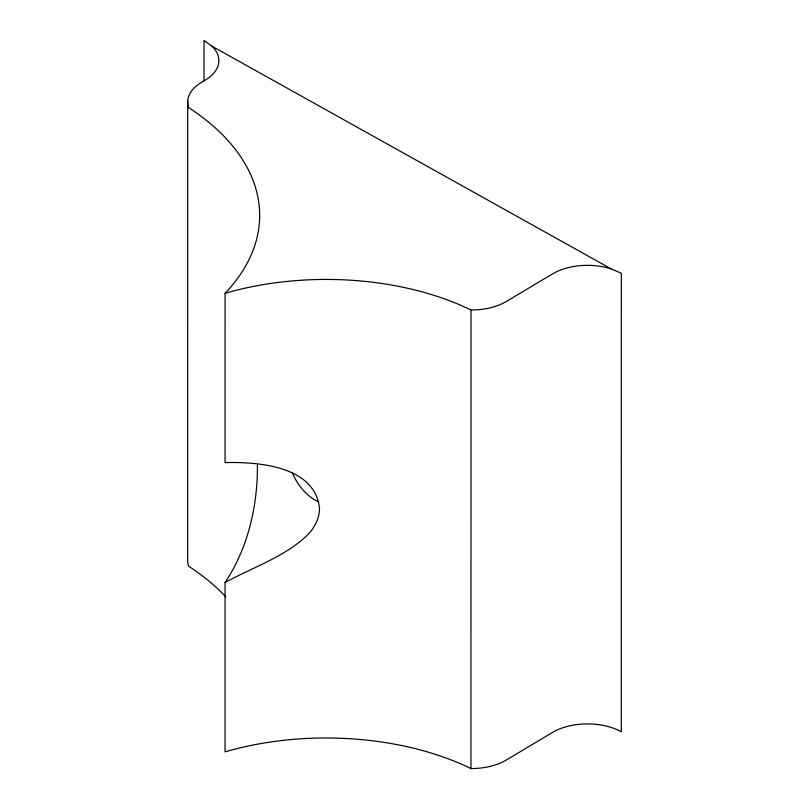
<?xml version="1.0" encoding="UTF-8"?>
<svg xmlns="http://www.w3.org/2000/svg" width="809" height="809" viewBox="0 0 809 809"><rect width="100%" height="100%" fill="white"/><g stroke="black" fill="none" stroke-linecap="round" stroke-linejoin="round"><path stroke-width="1.21" d="M187.728 100.872L187.678 559.434A48.671 28.093 0 0 0 188.628 566.209A280.774 162.073 0 0 1 225.792 596.809M204.03 80.87L204.04 40.45L211.938 46.194L611.119 268.871L621.322 273.23L621.272 731.791A48.671 28.093 0 0 0 552.456 732.469L506.383 759.985A48.671 28.093 0 0 1 470.959 768.55A224.619 129.662 0 0 0 225.033 751.854L225.054 582.571C248.05 547.895 257.636 506.222 257.424 464.983M211.938 46.194A48.671 28.093 0 0 1 205.213 80.172L201.36 82.478A48.671 28.093 0 0 0 188.689 107.658A280.774 162.073 0 0 1 225.084 293.303L225.064 462.586C257.95 461.808 315.368 465.802 319.535 508.77C319.393 518.286 314.772 527.053 308.522 534.021C285.233 556.926 253.126 567.038 225.054 582.571M470.959 768.55L471.01 309.989A48.671 28.093 0 0 0 506.444 301.423L552.507 273.907A48.671 28.093 0 0 1 611.119 268.871M318.746 501.843A37.436 21.985 59.2 0 1 292.373 472.952M225.084 293.303A224.619 129.662 0 0 1 471.01 309.989"/></g></svg>
